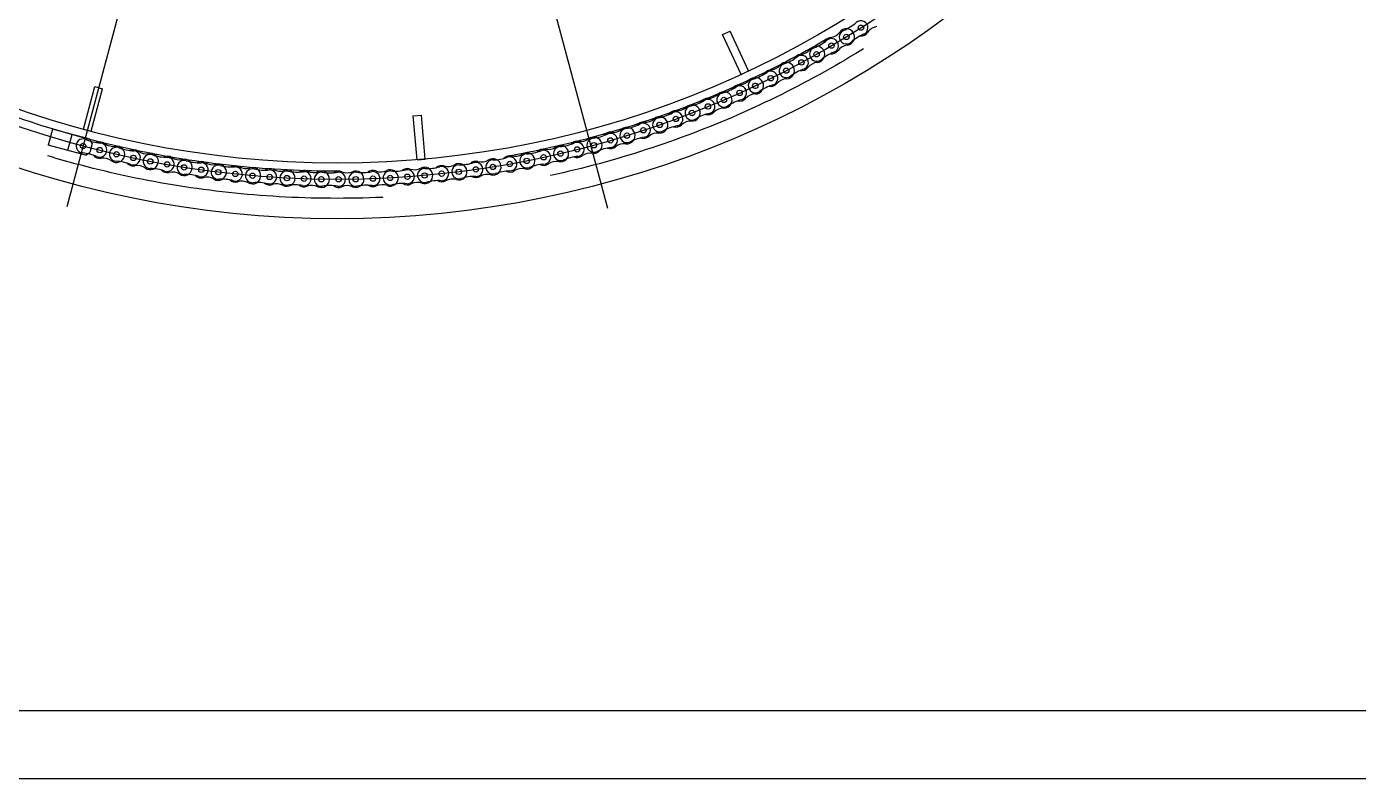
# Model space of a CAD drawing. Header units: millimetres. Extents: x 10462777 to 22643323, y 453826 to 1389191.
# Drawn here: x 11305508 to 11307472, y 592578 to 593687 of the extents above; entities that cross this region are included whole.
import ezdxf

# ---------------------------------------------------------------- set-up
doc = ezdxf.new("R2010")
doc.units = ezdxf.units.MM
doc.header["$LTSCALE"] = 200
doc.header["$MEASUREMENT"] = 0
doc.linetypes.add('HIDDEN', pattern=[3.75, 2.5, -1.25])
doc.layers.get('0').update_dxf_attribs({"linetype": 'CONTINUOUS'})
for name, color, linetype in [('7', 7, 'CONTINUOUS'), ('CENTER', 1, 'CONTINUOUS'), ('H', 30, 'CONTINUOUS'), ('HIDDEN', 7, 'HIDDEN')]:
    doc.layers.add(name, color=color, linetype=linetype)

msp = doc.modelspace()

# ---------------------------------------------------------------- linework, layer by layer
at = {"ltscale": 10}
for p, q in [((11265928.43741, 592678.10293), (11313181.32522, 592678.10293)), ((11265887.01605, 592578.10293), (11313222.74658, 592578.10293))]:
    msp.add_line(p, q, dxfattribs=at)
at = {"color": 31}
for centre in [(11306716.73593, 593671.3742, 0), (11306716.74343, 593671.37891, 0), (11306738.21437, 593684.93285, 0), (11306694.80239, 593658.58239, 0), (11306650.4924, 593633.77168, 0), (11306672.86136, 593645.78587, 0), (11306672.86901, 593645.79031, 0), (11306628.1158, 593621.75305, 0), (11306628.1236, 593621.75723, 0), (11306582.55439, 593599.30536, 0), (11306582.56233, 593599.30925, 0), (11306605.33899, 593610.53129, 0), (11306536.23325, 593578.47044, 0), (11306536.24133, 593578.47405, 0), (11306559.39779, 593588.88985, 0), (11306489.20946, 593559.27397, 0), (11306489.21766, 593559.2773, 0), (11306512.72539, 593568.87401, 0), (11306417.41785, 593533.81577, 0), (11306441.54095, 593541.73959, 0), (11306441.54926, 593541.74263, 0), (11306465.37931, 593550.50845, 0), (11306368.90013, 593518.81656, 0), (11306393.28644, 593525.88892, 0), (11306393.29486, 593525.89166, 0), (11305591.37022, 593510.63995, 0), (11305616.01636, 593504.49768, 0), (11305640.65386, 593498.35727, 0), (11305640.66251, 593498.35541, 0), (11306295.2579, 593499.31467, 0), (11306295.26648, 593499.31682, 0), (11306319.8859, 593505.52929, 0), (11306344.50539, 593511.74146, 0), (11306344.5139, 593511.74391, 0), (11305665.50038, 593493.08372, 0), (11305690.33819, 593487.81173, 0), (11305690.3469, 593487.81017, 0), (11305715.35448, 593483.4134, 0), (11305740.362, 593479.01632, 0), (11305740.37077, 593479.01508, 0), (11305765.51724, 593475.49864, 0), (11306170.47067, 593476.09215, 0), (11306195.60675, 593479.68215, 0), (11306195.61546, 593479.68369, 0), (11306220.61001, 593484.15392, 0), (11306245.60462, 593488.62384, 0), (11306245.61328, 593488.62569, 0), (11306270.43555, 593493.97033, 0), (11305790.66368, 593471.98189, 0), (11305790.67248, 593471.98095, 0), (11305815.92687, 593469.34918, 0), (11305841.18123, 593466.7171, 0), (11305841.19006, 593466.71647, 0), (11305866.52125, 593464.97261, 0), (11305891.85243, 593463.22843, 0), (11305891.86127, 593463.22811, 0), (11305917.23806, 593462.37431, 0), (11305942.61485, 593461.52019, 0), (11305942.6237, 593461.52018, 0), (11305968.01482, 593461.55748, 0), (11305993.40595, 593461.59447, 0), (11305993.41479, 593461.59478, 0), (11306018.78896, 593462.52314, 0), (11306044.16315, 593463.45119, 0), (11306044.17198, 593463.45181, 0), (11306069.49794, 593465.27009, 0), (11306094.82393, 593467.08807, 0), (11306094.83273, 593467.08899, 0), (11306120.07928, 593469.79495, 0), (11306145.32587, 593472.50061, 0), (11306145.33463, 593472.50184, 0)]:
    msp.add_circle(centre, 3.97, dxfattribs=at)
for centre, radius, start, end in [((11306738.21437, 593684.93285, 0), 10.4, 292.81029, 131.71550909), ((11306690.80133, 593690.65106, 0), 20.26731, 277.11177685, 323.39166682), ((11306716.73593, 593671.3742, 0), 10.4, 112.810296, 311.71550004), ((11306716.74343, 593671.37891, 0), 12.05, 31.49524006, 143.39167681), ((11306686.75664, 593742.65627, 0), 66.92976, 292.81029, 311.71550004), ((11306716.74343, 593671.37891, 0), 12.05, 277.11177685, 31.49524006), ((11306768.19366, 593613.65077, 0), 66.92976, 112.810296, 131.71550909), ((11306738.21437, 593684.93285, 0), 12.05, 264.81020004, 325.40284002), ((11306764.81683, 593666.58299, 0), 20.26731, 99.12295903, 145.40284995), ((11306672.86136, 593645.78587, 0), 10.4, 110.79912284, 309.70432684), ((11306672.86901, 593645.79031, 0), 12.05, 29.4840667, 141.38050365), ((11306645.40213, 593718.07614, 0), 66.92976, 290.79911684, 309.70432684), ((11306694.80239, 593658.58239, 0), 12.05, 97.1117858, 157.70442677), ((11306694.80239, 593658.58239, 0), 10.4, 290.79911684, 129.70433578), ((11306720.74449, 593639.31024, 0), 20.26731, 97.1117858, 143.39167681), ((11306603.21047, 593694.96245, 0), 66.92976, 288.78794367, 307.69315366), ((11306650.4924, 593633.77168, 0), 12.05, 95.10061265, 155.69325368), ((11306650.4924, 593633.77168, 0), 10.4, 288.78794367, 127.69316264), ((11306647.61924, 593665.96102, 0), 20.26731, 275.10060363, 321.38049361), ((11306672.86901, 593645.79031, 0), 12.05, 275.10060363, 29.4840667), ((11306722.26162, 593586.29212, 0), 66.92976, 110.79912284, 129.70433578), ((11306694.80239, 593658.58239, 0), 12.05, 262.79902686, 323.39166682), ((11306560.23364, 593673.3437, 0), 66.92976, 286.77677046, 305.68198044), ((11306605.33899, 593610.53129, 0), 12.05, 93.08943949, 153.68208044), ((11306605.33899, 593610.53129, 0), 10.4, 286.77677046, 125.68198947), ((11306603.59726, 593642.80163, 0), 20.26731, 273.08943043, 319.36932039), ((11306628.1158, 593621.75305, 0), 10.4, 108.78794964, 307.69315366), ((11306628.1236, 593621.75723, 0), 12.05, 27.47289369, 139.3693305), ((11306628.1236, 593621.75723, 0), 12.05, 273.08943043, 27.47289369), ((11306675.39773, 593560.56228, 0), 66.92976, 108.78794964, 127.69316264), ((11306650.4924, 593633.77168, 0), 12.05, 260.78785361, 321.38049361), ((11306675.74218, 593613.60098, 0), 20.26731, 95.10061265, 141.38050365), ((11306516.52458, 593653.24651, 0), 66.92976, 284.76559728, 303.67080732), ((11306559.39779, 593588.88985, 0), 12.05, 91.07826632, 151.67090729), ((11306559.39779, 593588.88985, 0), 10.4, 284.76559728, 123.67081626), ((11306558.78964, 593621.20143, 0), 20.26731, 271.07825726, 317.35814728), ((11306582.55439, 593599.30536, 0), 10.4, 106.77677648, 305.68198044), ((11306582.56233, 593599.30925, 0), 12.05, 25.46172049, 137.3581573), ((11306582.56233, 593599.30925, 0), 12.05, 271.07825726, 25.46172049), ((11306627.65974, 593536.49295, 0), 66.92976, 106.77677648, 125.68198947), ((11306605.33899, 593610.53129, 0), 12.05, 258.77668043, 319.36932039), ((11306629.86533, 593589.48689, 0), 20.26731, 93.08943949, 139.3693305), ((11306472.13716, 593634.69564, 0), 66.92976, 282.75442409, 301.65963411), ((11306512.72539, 593568.87401, 0), 12.05, 89.06709309, 149.65973405), ((11306512.72539, 593568.87401, 0), 10.4, 282.75442409, 121.65964312), ((11306513.25157, 593601.18703, 0), 20.26731, 269.0670841, 315.34697413), ((11306536.23325, 593578.47044, 0), 10.4, 104.76560327, 303.67080732), ((11306536.24133, 593578.47405, 0), 12.05, 23.45054732, 135.34698404), ((11306536.24133, 593578.47405, 0), 12.05, 269.0670841, 23.45054732), ((11306579.10646, 593514.11378, 0), 66.92976, 104.76560327, 123.67081626), ((11306559.39779, 593588.88985, 0), 12.05, 256.76550724, 317.35814728), ((11306583.17048, 593566.99767, 0), 20.26731, 91.07826632, 137.3581573), ((11306427.12604, 593617.71394, 0), 66.92976, 280.7432509, 299.6484609), ((11306465.37931, 593550.50845, 0), 12.05, 87.05591989, 147.64856087), ((11306465.37931, 593550.50845, 0), 10.4, 280.7432509, 119.64846993), ((11306467.03917, 593582.7831, 0), 20.26731, 267.05591087, 313.33580089), ((11306489.20946, 593559.27397, 0), 10.4, 102.75443011, 301.65963411), ((11306489.21766, 593559.2773, 0), 12.05, 21.43937414, 133.33581085), ((11306489.21766, 593559.2773, 0), 12.05, 267.05591087, 21.43937414), ((11306529.79771, 593493.45234, 0), 66.92976, 102.75443011, 121.65964312), ((11306512.72539, 593568.87401, 0), 12.05, 254.75433413, 315.34697413), ((11306535.71515, 593546.16103, 0), 20.26731, 89.06709309, 135.34698404), ((11306393.29486, 593525.89166, 0), 12.05, 17.41702774, 129.31346456), ((11306381.54668, 593602.32235, 0), 66.92976, 278.73207772, 297.6372877), ((11306417.41785, 593533.81577, 0), 12.05, 85.04474672, 145.63738767), ((11306417.41785, 593533.81577, 0), 10.4, 278.73207772, 117.63729671), ((11306420.20935, 593566.01229, 0), 20.26731, 265.04473774, 311.32462772), ((11306441.54095, 593541.73959, 0), 10.4, 100.74325691, 299.6484609), ((11306441.54926, 593541.74263, 0), 12.05, 19.4282009, 131.32463771), ((11306441.54926, 593541.74263, 0), 12.05, 265.04473774, 19.4282009), ((11306479.79422, 593474.53409, 0), 66.92976, 100.74325691, 119.64846993), ((11306465.37931, 593550.50845, 0), 12.05, 252.74316092, 313.33580089), ((11306487.5578, 593527.00264, 0), 20.26731, 87.05591989, 133.33581085), ((11305591.37022, 593510.63995, 0), 10.4, 66.5533128, 265.45851678), ((11305622.13939, 593581.58465, 0), 66.92976, 246.55330672, 265.45851678), ((11306324.92896, 593537.45069, 0), 20.26731, 261.02239138, 307.30228134), ((11306344.50539, 593511.74146, 0), 10.4, 96.72091054, 295.62611453), ((11306344.5139, 593511.74391, 0), 12.05, 15.40585447, 127.30229135), ((11306335.45525, 593588.53981, 0), 66.92976, 276.72090455, 295.62611453), ((11306368.90013, 593518.81656, 0), 12.05, 83.03357353, 143.62621457), ((11306368.90013, 593518.81656, 0), 10.4, 276.72090455, 115.62612354), ((11306372.81982, 593550.89528, 0), 20.26731, 263.03356455, 309.31345454), ((11306393.28644, 593525.88892, 0), 10.4, 98.7320837, 297.6372877), ((11306393.29486, 593525.89166, 0), 12.05, 263.03356455, 17.41702774), ((11306429.15762, 593457.38234, 0), 66.92976, 98.7320837, 117.63729671), ((11306417.41785, 593533.81577, 0), 12.05, 250.73198774, 311.32462772), ((11306438.75777, 593509.54611, 0), 20.26731, 85.04474672, 131.32463771), ((11305585.24719, 593433.55298, 0), 66.92976, 66.5533128, 85.45852574), ((11305616.01636, 593504.49768, 0), 12.05, 52.86597579, 113.45861676), ((11305616.01636, 593504.49768, 0), 10.4, 246.55330672, 85.45852574), ((11305635.52573, 593530.26186, 0), 20.26731, 232.86596668, 279.14585677), ((11305640.65386, 593498.35727, 0), 10.4, 68.56448594, 267.46968995), ((11305640.66251, 593498.35541, 0), 12.05, 347.24942989, 99.14586677), ((11305668.91432, 593570.33808, 0), 66.92976, 248.56448, 267.46968995), ((11305665.50038, 593493.08372, 0), 12.05, 54.87714898, 115.46978993), ((11305665.50038, 593493.08372, 0), 10.4, 248.56448, 87.46969897), ((11305684.09355, 593519.5167, 0), 20.26731, 234.87713989, 281.15702997), ((11305690.33819, 593487.81173, 0), 10.4, 70.57565915, 269.48086313), ((11305690.3469, 593487.81017, 0), 12.05, 349.2606032, 101.15703995), ((11306227.8798, 593515.64294, 0), 20.26731, 257.00004501, 303.27993497), ((11306245.60462, 593488.62384, 0), 10.4, 92.69856414, 291.60376818), ((11306245.61328, 593488.62569, 0), 12.05, 11.3835082, 123.279945), ((11306241.96383, 593565.86784, 0), 66.92976, 272.69855815, 291.60376818), ((11306270.43555, 593493.97033, 0), 12.05, 79.01122713, 139.60386816), ((11306270.43555, 593493.97033, 0), 10.4, 272.69855815, 111.60377716), ((11306276.59577, 593525.69508, 0), 20.26731, 259.01121817, 305.29110815), ((11306295.2579, 593499.31467, 0), 10.4, 94.70973735, 293.61494135), ((11306295.26648, 593499.31682, 0), 12.05, 13.3946812, 125.29111813), ((11306295.26648, 593499.31682, 0), 12.05, 259.01121817, 13.3946812), ((11306288.90852, 593576.38332, 0), 66.92976, 274.70973134, 293.61494135), ((11306319.8859, 593505.52929, 0), 12.05, 81.0224004, 141.6150413), ((11306319.8859, 593505.52929, 0), 10.4, 274.70973134, 113.61495035), ((11306339.47084, 593479.82251, 0), 20.26731, 81.0224004, 127.30229135), ((11306344.5139, 593511.74391, 0), 12.05, 261.02239138, 15.40585447), ((11306377.95027, 593442.01821, 0), 66.92976, 96.72091054, 115.62612354), ((11306368.90013, 593518.81656, 0), 12.05, 248.72081459, 309.31345454), ((11306389.37516, 593493.81294, 0), 20.26731, 83.03357353, 129.31346456), ((11305616.01636, 593504.49768, 0), 12.05, 218.55321678, 279.14585677), ((11305621.15315, 593472.59123, 0), 20.26731, 52.86597579, 99.14586677), ((11305640.66251, 593498.35541, 0), 12.05, 232.86596668, 347.24942989), ((11305637.23992, 593421.1029, 0), 66.92976, 68.56448594, 87.46969897), ((11305665.50038, 593493.08372, 0), 12.05, 220.56438983, 281.15702997), ((11305671.75374, 593461.37719, 0), 20.26731, 54.87714898, 101.15703995), ((11305690.3469, 593487.81017, 0), 12.05, 234.87713989, 349.2606032), ((11305716.05512, 593560.73998, 0), 66.92976, 250.57565312, 269.48086313), ((11305715.35448, 593483.4134, 0), 12.05, 56.88832212, 117.48096316), ((11305715.35448, 593483.4134, 0), 10.4, 250.57565312, 89.48087215), ((11305733.00854, 593510.48261, 0), 20.26731, 236.88831318, 283.16820312), ((11305740.362, 593479.01632, 0), 10.4, 72.58683235, 271.49203634), ((11305740.37077, 593479.01508, 0), 12.05, 351.2717763, 103.16821314), ((11305763.50372, 593552.80218, 0), 66.92976, 252.58682636, 271.49203634), ((11305765.51724, 593475.49864, 0), 12.05, 58.89949531, 119.49213633), ((11305765.51724, 593475.49864, 0), 10.4, 252.58682636, 91.49204532), ((11305782.21045, 593503.17073, 0), 20.26731, 238.89948635, 285.17937634), ((11305790.66368, 593471.98189, 0), 10.4, 74.59800546, 273.5032095), ((11305790.67248, 593471.98095, 0), 12.05, 353.28294946, 105.17938633), ((11305811.20167, 593546.53444, 0), 66.92976, 254.59799948, 273.5032095), ((11305815.92687, 593469.34918, 0), 12.05, 60.91066855, 121.50330948), ((11305815.92687, 593469.34918, 0), 10.4, 254.59799948, 93.50321855), ((11305831.63866, 593497.59007, 0), 20.26731, 240.91065948, 287.1905495), ((11305841.19006, 593466.71647, 0), 12.05, 355.29412267, 107.19055953), ((11306094.83273, 593467.08899, 0), 12.05, 5.34998855, 117.24642541), ((11306099.32245, 593544.28687, 0), 66.92976, 266.66503863, 285.57024862), ((11306120.07928, 593469.79495, 0), 12.05, 72.97770768, 133.5703486), ((11306120.07928, 593469.79495, 0), 10.4, 266.66503863, 105.57025759), ((11306129.53997, 593500.69647, 0), 20.26731, 252.97769861, 299.25758863), ((11306145.32587, 593472.50061, 0), 10.4, 88.67621781, 287.58142181), ((11306145.33463, 593472.50184, 0), 12.05, 7.36116183, 119.25759862), ((11306147.11237, 593549.80973, 0), 66.92976, 268.67621184, 287.58142181), ((11306170.47067, 593476.09215, 0), 12.05, 74.98888084, 135.58152183), ((11306170.47067, 593476.09215, 0), 10.4, 268.67621184, 107.58143078), ((11306178.84106, 593507.30664, 0), 20.26731, 254.98887186, 301.26876183), ((11306195.60675, 593479.68215, 0), 10.4, 90.68739099, 289.59259497), ((11306195.61546, 593479.68369, 0), 12.05, 9.37233486, 121.2687718), ((11306195.61546, 593479.68369, 0), 12.05, 254.98887186, 9.37233486), ((11306194.67903, 593557.00634, 0), 66.92976, 270.68738498, 289.59259497), ((11306220.61001, 593484.15392, 0), 12.05, 77.00005396, 137.59269499), ((11306220.61001, 593484.15392, 0), 10.4, 270.68738498, 109.59260398), ((11306245.61328, 593488.62569, 0), 12.05, 257.00004501, 11.3835082), ((11306274.07634, 593416.72632, 0), 66.92976, 92.69856414, 111.60377716), ((11306270.43555, 593493.97033, 0), 12.05, 244.6984682, 305.29110815), ((11306289.10626, 593467.59206, 0), 20.26731, 79.01122713, 125.29111813), ((11306326.23528, 593428.46064, 0), 66.92976, 94.70973735, 113.61495035), ((11306319.8859, 593505.52929, 0), 12.05, 246.70964138, 307.30228134), ((11305689.63755, 593410.48514, 0), 66.92976, 70.57565915, 89.48087215), ((11305715.35448, 593483.4134, 0), 12.05, 222.57556316, 283.16820312), ((11305722.7167, 593451.94586, 0), 20.26731, 56.88832212, 103.16821314), ((11305740.37077, 593479.01508, 0), 12.05, 236.88831318, 351.2717763), ((11305742.37553, 593401.71278, 0), 66.92976, 72.58683235, 91.49204532), ((11305765.51724, 593475.49864, 0), 12.05, 224.58673631, 285.17937634), ((11305773.97926, 593444.30885, 0), 20.26731, 58.89949531, 105.17938633), ((11305790.67248, 593471.98095, 0), 12.05, 238.89948635, 353.28294946), ((11305795.38888, 593394.79663, 0), 66.92976, 74.59800546, 93.50321855), ((11305815.92687, 593469.34918, 0), 12.05, 226.59790957, 287.1905495), ((11305841.18123, 593466.7171, 0), 10.4, 76.6091787, 275.51438267), ((11305841.19006, 593466.71647, 0), 12.05, 240.91065948, 355.29412267), ((11305859.09019, 593541.94449, 0), 66.92976, 256.60917273, 275.51438267), ((11305866.52125, 593464.97261, 0), 12.05, 62.92184173, 123.51448268), ((11305866.52125, 593464.97261, 0), 10.4, 256.60917273, 95.51439166), ((11305881.23227, 593493.74749, 0), 20.26731, 242.92183266, 289.2017227), ((11305891.85243, 593463.22843, 0), 10.4, 78.62035189, 277.52555587), ((11305891.86127, 593463.22811, 0), 12.05, 242.92183266, 357.30529587), ((11305891.86127, 593463.22811, 0), 12.05, 357.30529587, 109.20173269), ((11305907.1103, 593539.03799, 0), 66.92976, 258.62034584, 277.52555587), ((11305917.23806, 593462.37431, 0), 12.05, 64.93301485, 125.52565589), ((11305917.23806, 593462.37431, 0), 10.4, 258.62034584, 97.52556489), ((11305930.93018, 593491.64774, 0), 20.26731, 244.93300583, 291.21289589), ((11305942.61485, 593461.52019, 0), 10.4, 80.63152504, 279.53672908), ((11305942.6237, 593461.52018, 0), 12.05, 244.93300583, 359.31646904), ((11305942.6237, 593461.52018, 0), 12.05, 359.31646904, 111.21290588), ((11305955.20283, 593537.81851, 0), 66.92976, 260.63151909, 279.53672908), ((11305968.01482, 593461.55748, 0), 12.05, 66.94418805, 127.5368291), ((11305968.01482, 593461.55748, 0), 10.4, 260.63151909, 99.53673806), ((11305980.67117, 593491.2934, 0), 20.26731, 246.94417904, 293.22406906), ((11305993.40595, 593461.59447, 0), 10.4, 82.64269824, 281.54790225), ((11305993.41479, 593461.59478, 0), 12.05, 1.32764222, 113.22407906), ((11305993.41479, 593461.59478, 0), 12.05, 246.94417904, 1.32764222), ((11306003.30853, 593538.28756, 0), 66.92976, 262.64269227, 281.54790225), ((11306018.78896, 593462.52314, 0), 12.05, 68.95536126, 129.54800218), ((11306018.78896, 593462.52314, 0), 10.4, 262.64269227, 101.54791126), ((11306030.39396, 593492.68491, 0), 20.26731, 248.95535226, 295.23524225), ((11306044.16315, 593463.45119, 0), 10.4, 84.65387145, 283.55907543), ((11306044.17198, 593463.45181, 0), 12.05, 3.33881533, 115.23525221), ((11306044.17198, 593463.45181, 0), 12.05, 248.95535226, 3.33881533), ((11306051.36814, 593540.44457, 0), 66.92976, 264.65386541, 283.55907543), ((11306069.49794, 593465.27009, 0), 12.05, 70.96653447, 131.55917538), ((11306069.49794, 593465.27009, 0), 10.4, 264.65386541, 103.55908445), ((11306080.03728, 593495.82055, 0), 20.26731, 250.96652543, 297.24641545), ((11306094.82393, 593467.08807, 0), 10.4, 86.66504461, 285.57024862), ((11306094.83273, 593467.08899, 0), 12.05, 250.96652543, 5.34998855), ((11306115.58077, 593392.59615, 0), 66.92976, 86.66504461, 105.57025759), ((11306120.07928, 593469.79495, 0), 12.05, 238.66494866, 299.25758863), ((11306135.87394, 593441.60032, 0), 20.26731, 72.97770768, 119.25759862), ((11306145.33463, 593472.50184, 0), 12.05, 252.97769861, 7.36116183), ((11306168.68417, 593398.78302, 0), 66.92976, 88.67621781, 107.58143078), ((11306170.47067, 593476.09215, 0), 12.05, 240.67612182, 301.26876183), ((11306187.24507, 593448.46919, 0), 20.26731, 74.98888084, 121.2687718), ((11306221.53773, 593406.82972, 0), 66.92976, 90.68739099, 109.59260398), ((11306220.61001, 593484.15392, 0), 12.05, 242.68729499, 303.27993497), ((11306238.34349, 593457.13666, 0), 20.26731, 77.00005396, 123.279945), ((11305825.47826, 593438.47558, 0), 20.26731, 60.91066855, 107.19055953), ((11305848.61229, 593389.74521, 0), 66.92976, 76.6091787, 95.51439166), ((11305866.52125, 593464.97261, 0), 12.05, 228.60908262, 289.2017227), ((11305877.15026, 593434.45322, 0), 20.26731, 62.92184173, 109.20173269), ((11305901.98019, 593386.56474, 0), 66.92976, 78.62035189, 97.52556489), ((11305917.23806, 593462.37431, 0), 12.05, 230.6202559, 291.21289589), ((11305928.93158, 593432.24674, 0), 20.26731, 64.93301485, 111.21290588), ((11305955.42684, 593385.25915, 0), 66.92976, 80.63152504, 99.53673806), ((11305968.01482, 593461.55748, 0), 12.05, 232.63142914, 293.22406906), ((11305980.75844, 593431.85885, 0), 20.26731, 66.94418805, 113.22407906), ((11306008.88638, 593385.83005, 0), 66.92976, 82.64269824, 101.54791126), ((11306018.78896, 593462.52314, 0), 12.05, 234.64260228, 295.23524225), ((11306032.56699, 593433.29004, 0), 20.26731, 68.95536126, 115.23525221), ((11306062.29296, 593388.27671, 0), 66.92976, 84.65387145, 103.55908445), ((11306069.49794, 593465.27009, 0), 12.05, 236.6537754, 297.24641545), ((11306084.2934, 593436.53853, 0), 20.26731, 70.96653447, 117.24642541)]:
    msp.add_arc(centre, radius, start, end, dxfattribs=at)
at = {"layer": '7'}
for p, q in [((11305546.17976, 593535.17202, 0), (11305539.9681, 593511.9898, 0)), ((11305601.23753, 593520.41933, 0), (11305546.17976, 593535.17202, 0)), ((11305568.94587, 593504.22522, 0), (11305575.15753, 593527.40744, 0)), ((11305604.77306, 593514.29561, 0), (11305601.23753, 593520.41933, 0)), ((11305595.02587, 593497.23711, 0), (11305539.9681, 593511.9898, 0)), ((11305595.02587, 593497.23711, 0), (11305601.1496, 593500.77264, 0)), ((11305604.77306, 593514.29561, 0), (11305601.1496, 593500.77264, 0))]:
    msp.add_line(p, q, dxfattribs=at)
at = {"layer": '7', "color": 4}
for radius in [1505, 1423]:
    msp.add_circle((11305965.89432, 594908.38292, 0), radius, dxfattribs=at)
at = {"layer": '7'}
msp.add_circle((11305591.37022, 593510.63995, 0), 4, dxfattribs=at)
at = {"layer": 'CENTER'}
for p, q in [((11306365.1227, 593418.44233, 0), (11305381.72772, 597088.52234, 0)), ((11305965.89432, 594908.38292, 0), (11305567.37243, 593421.07897, 0))]:
    msp.add_line(p, q, dxfattribs=at)
msp.add_circle((11305965.89432, 594908.38292, 0), 1447.05, dxfattribs=at)
at = {"layer": 'H'}
for p, q in [((11306534.37207, 593675.08124, 0), (11306545.24776, 593680.15265, 0)), ((11306561.84226, 593616.17123, 0), (11306534.37207, 593675.08124, 0)), ((11306572.71795, 593621.24265, 0), (11306545.24776, 593680.15265, 0)), ((11306561.84226, 593616.17123, 0), (11306572.71795, 593621.24265, 0)), ((11305591.79926, 593535.42338, 0), (11305608.6225, 593598.20856, 0)), ((11305608.6225, 593598.20856, 0), (11305620.21361, 593595.10273, 0)), ((11305603.39037, 593532.31755, 0), (11305620.21361, 593595.10273, 0)), ((11306078.27465, 593555.02759, 0), (11306090.22899, 593556.07345, 0)), ((11306083.93977, 593490.27493, 0), (11306078.27465, 593555.02759, 0)), ((11306095.89411, 593491.3208, 0), (11306090.22899, 593556.07345, 0)), ((11305591.79926, 593535.42338, 0), (11305603.39037, 593532.31755, 0)), ((11306083.93977, 593490.27493, 0), (11306095.89411, 593491.3208, 0))]:
    msp.add_line(p, q, dxfattribs=at)
at = {"layer": 'HIDDEN'}
for radius in [1475, 1435]:
    msp.add_circle((11305965.89432, 594908.38292, 0), radius, dxfattribs=at)

doc.saveas('drawing.dxf')
